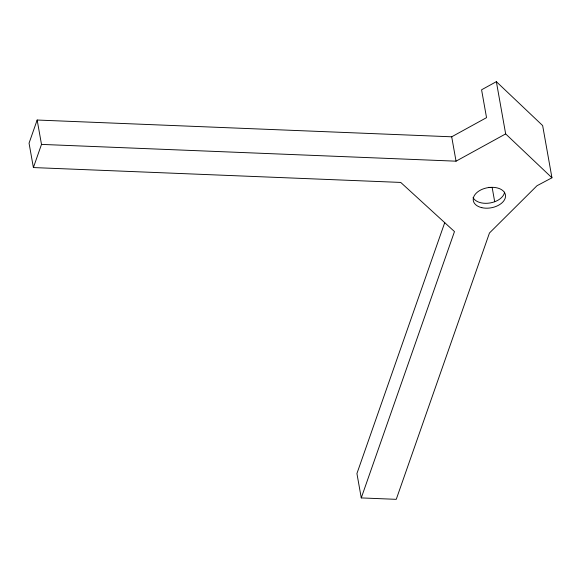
<?xml version="1.0" encoding="UTF-8"?>
<svg xmlns="http://www.w3.org/2000/svg" width="581" height="581" viewBox="0 0 581 581"><rect width="100%" height="100%" fill="white"/><g stroke="black" fill="none" stroke-linecap="round" stroke-linejoin="round"><path stroke-width="0.87" d="M37.155 120.027L29.05 143.187L33.393 167.56L400.723 182.427L454.48 231.579L361.266 497.917L396.249 499.333L489.463 232.996L536.982 185.738L551.95 177.793L542.647 125.569L496.356 81.667L481.576 89.794L486.537 117.645L451.698 136.804L37.155 120.027L41.498 144.4L33.393 167.56M444.741 222.625L356.923 473.544L361.266 497.917M41.498 144.4L456.041 161.177L505.659 133.899L496.356 81.667M488.636 187.365L492.158 187.51L494.685 201.687M505.659 133.899L551.95 177.793M451.698 136.804L456.041 161.177M504.591 192.158A16.312 10.197 -10.1 0 1 490.117 202.958A16.312 10.197 -10.1 0 1 473.05 197.547M481.78 207.664A16.312 10.197 -10.1 0 0 505.528 195.674A16.312 10.197 -10.1 0 0 480.828 189.936A16.312 10.197 -10.1 0 0 481.78 207.664"/></g></svg>
